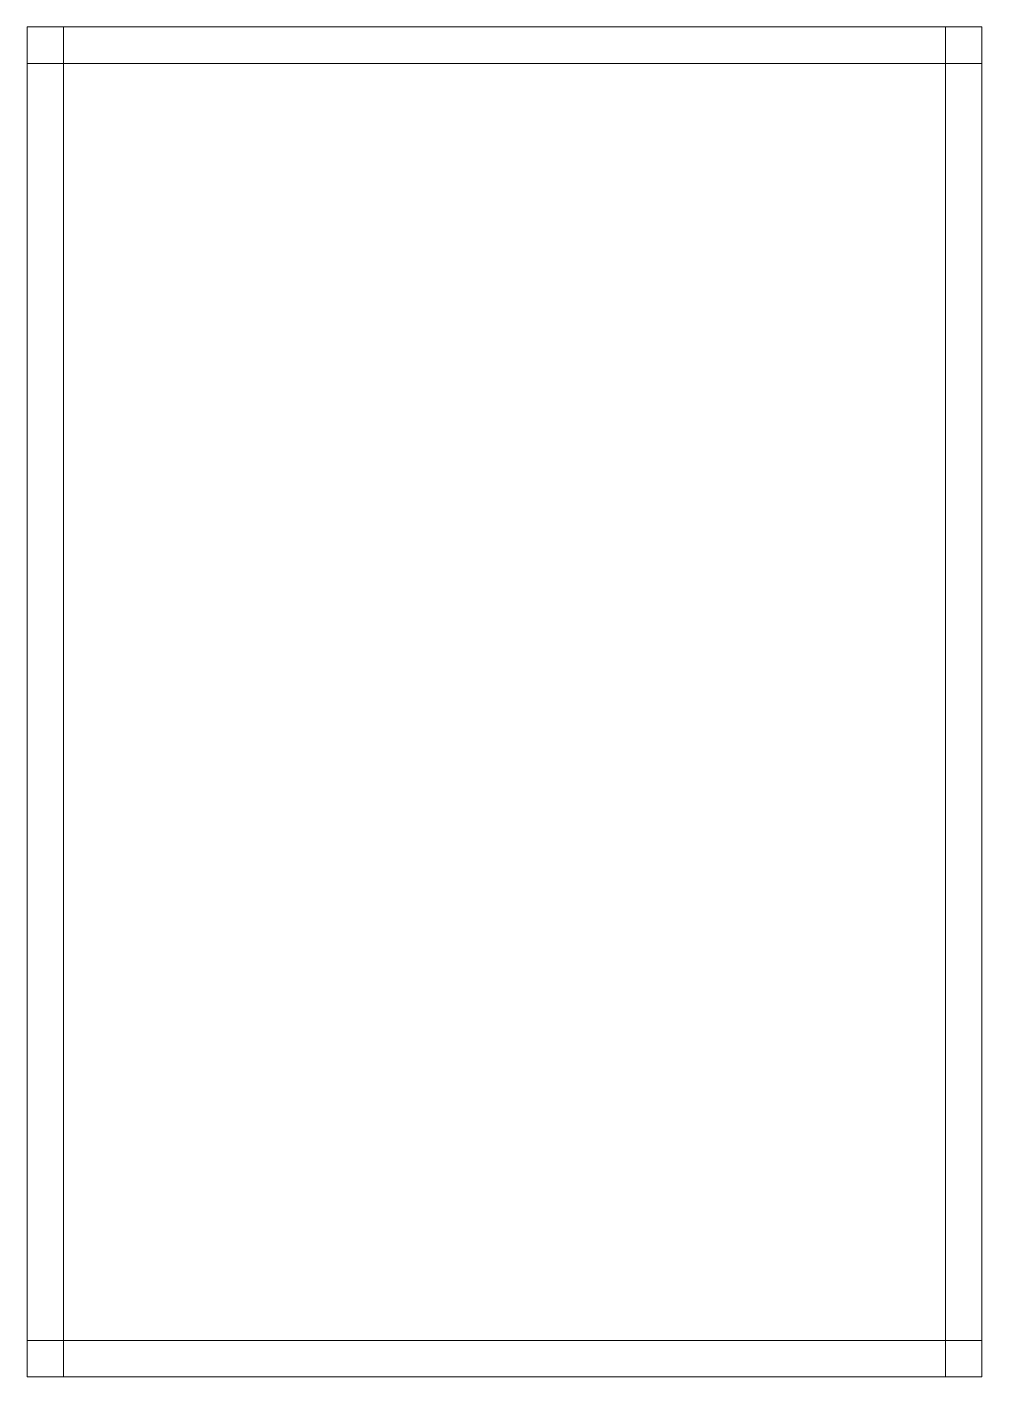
# Model space of a CAD drawing. Header units: inches. Extents: x -1288 to -309, y -373 to 242.
# Drawn here: x -519.2 to -309.2, y -54.8 to 242.2 of the extents above.
import ezdxf

# ---------------------------------------------------------------- set-up
doc = ezdxf.new("R2010")
doc.units = ezdxf.units.IN
doc.header["$LTSCALE"] = 10
doc.header["$MEASUREMENT"] = 0

msp = doc.modelspace()

# ---------------------------------------------------------------- linework, layer by layer
at = {"lineweight": 0}
for p, q in [((-519.16, 242.18), (-309.16, 242.18)), ((-519.16, -54.82), (-519.16, 242.18)), ((-511.16, 242.18), (-511.16, -54.82)), ((-317.16, -54.82), (-317.16, 242.18)), ((-309.16, 242.18), (-309.16, -54.82)), ((-519.16, 234.18), (-309.16, 234.18)), ((-519.16, -46.82), (-309.16, -46.82)), ((-309.16, -54.82), (-519.16, -54.82))]:
    msp.add_line(p, q, dxfattribs=at)

doc.saveas('drawing.dxf')
